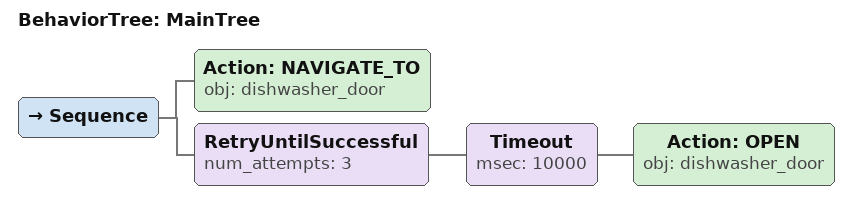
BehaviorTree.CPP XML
<root main_tree_to_execute="MainTree">
  <BehaviorTree ID="MainTree">
    <Sequence>
      <!-- Navigate to dishwasher_door -->
      <Action ID="NAVIGATE_TO" obj="dishwasher_door" />
      <!-- Retry OPEN dishwasher_door up to 3 attempts -->
      <RetryUntilSuccessful num_attempts="3">
        <!-- Timeout: OPEN dishwasher_door within 10s -->
        <Timeout msec="10000">
          <!-- Open dishwasher_door -->
          <Action ID="OPEN" obj="dishwasher_door" />
        </Timeout>
      </RetryUntilSuccessful>
    </Sequence>
  </BehaviorTree>
</root>
